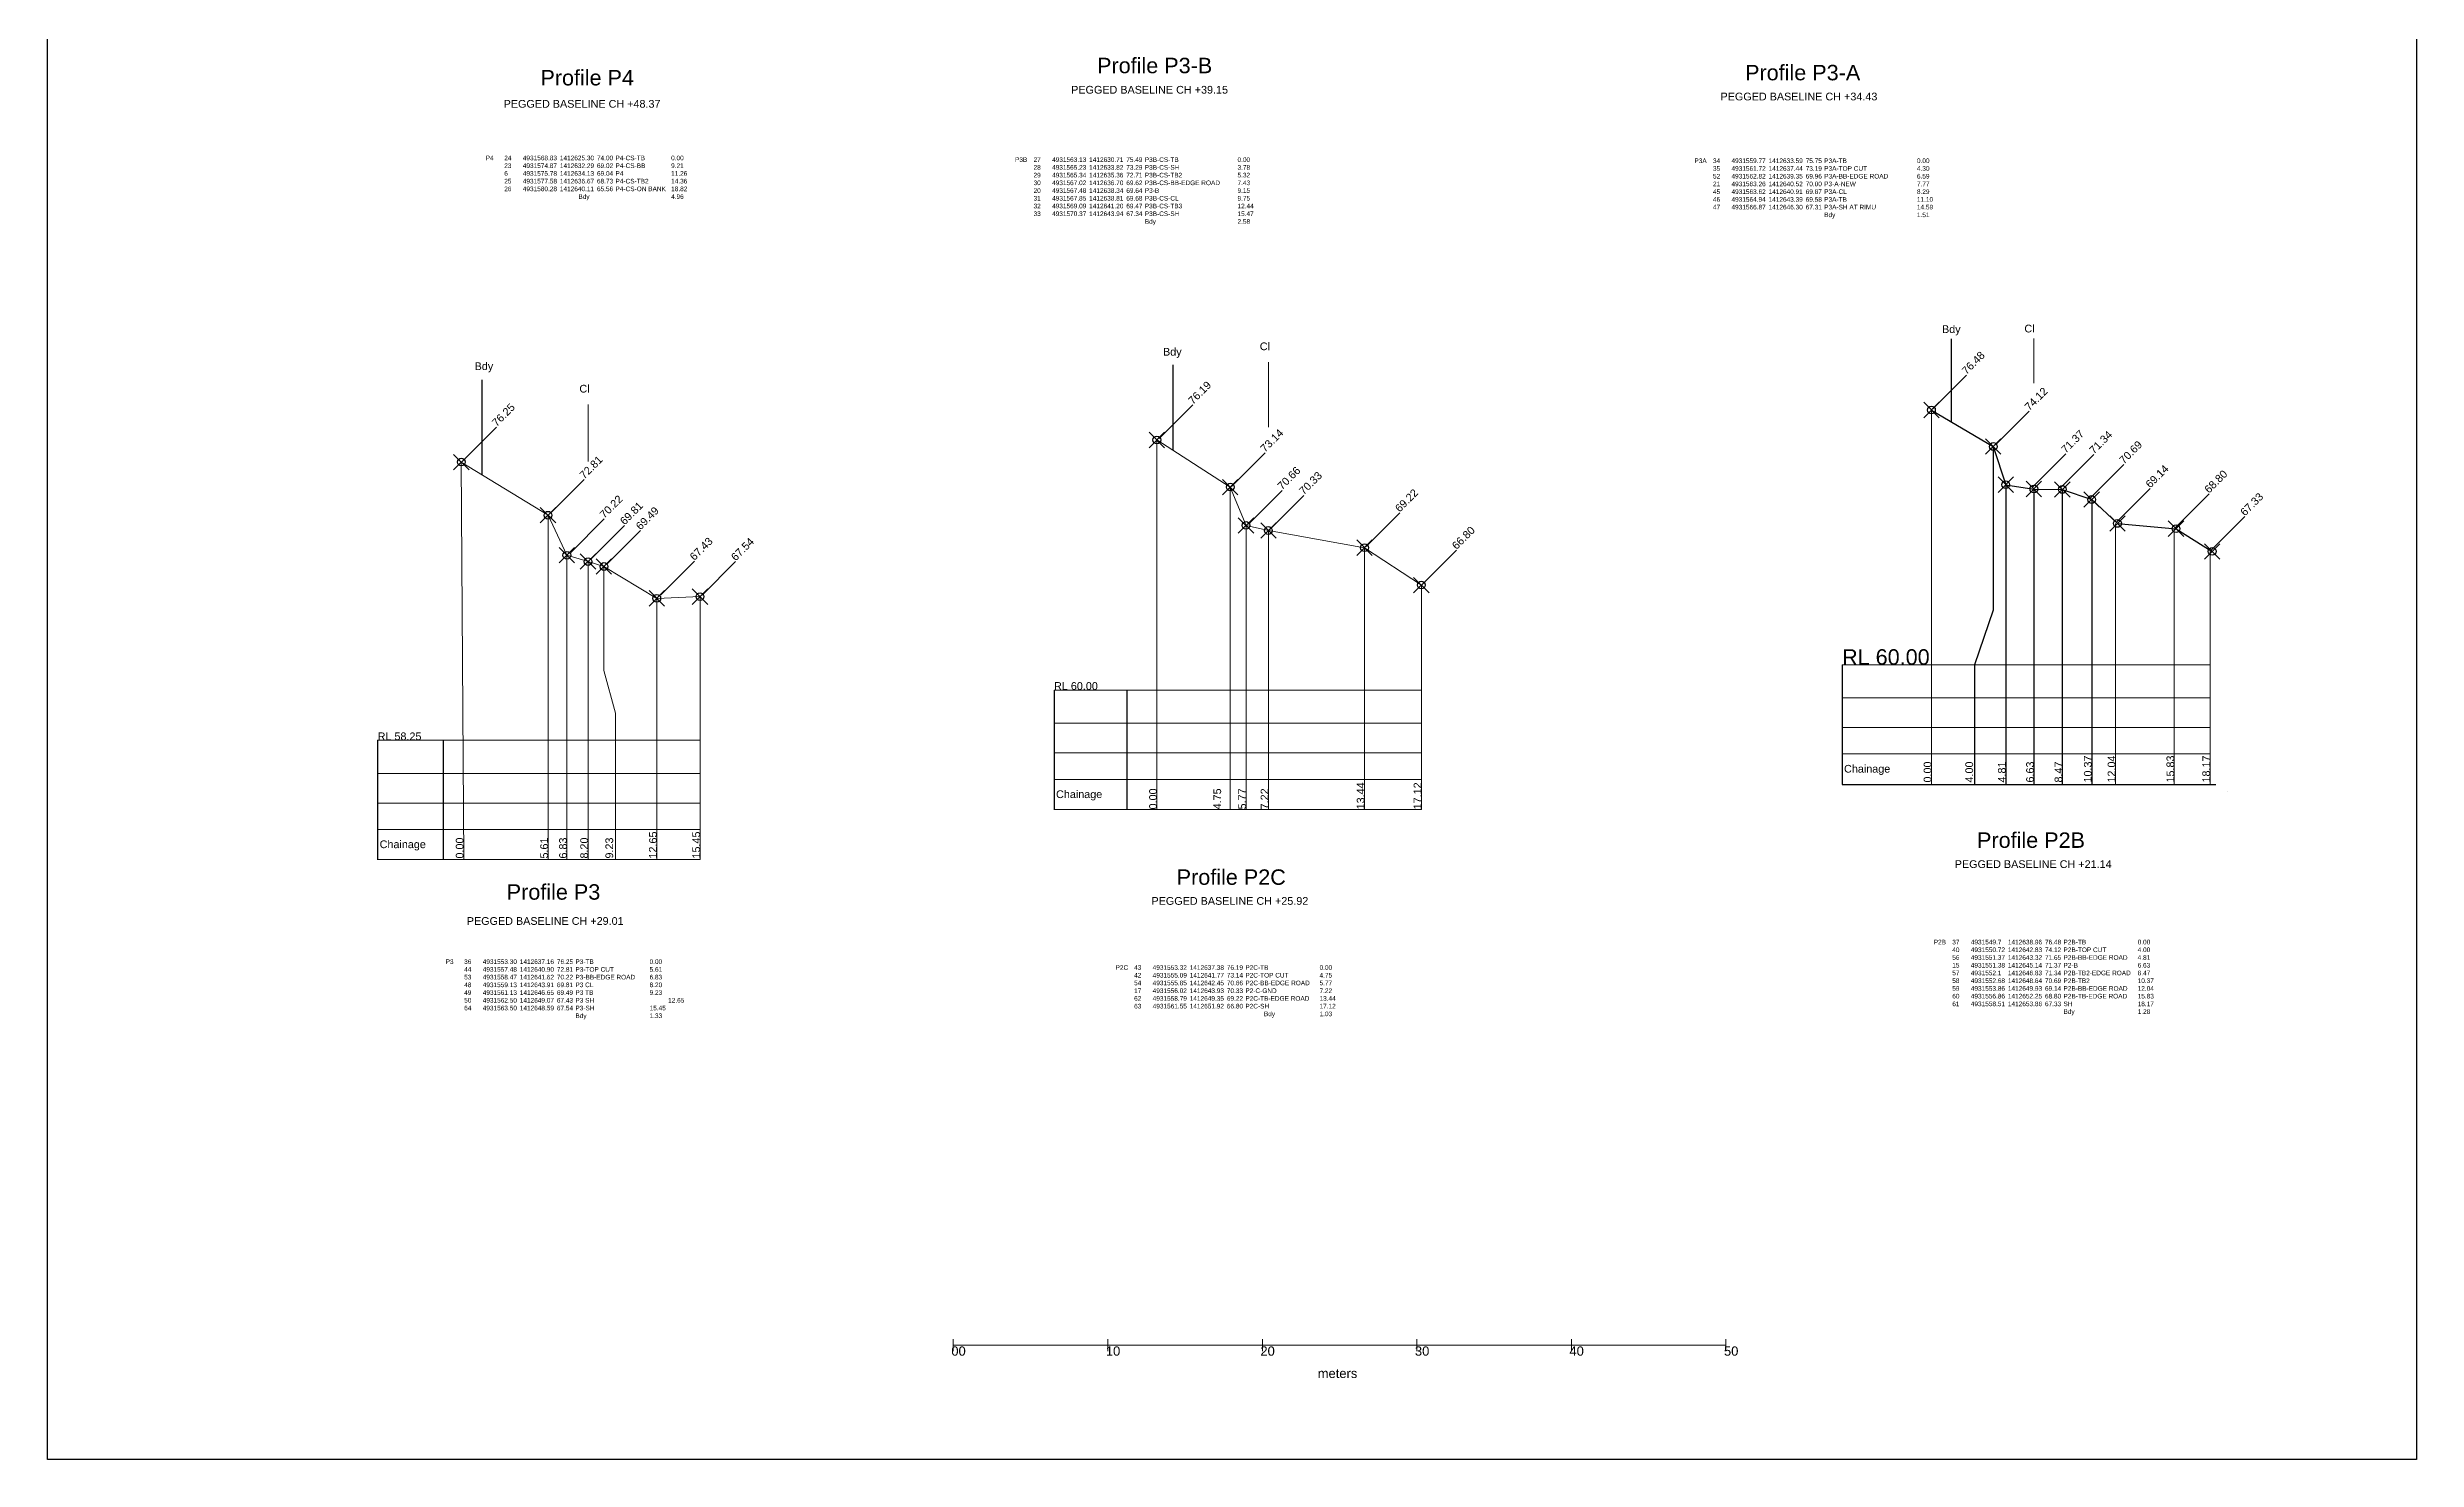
# Model space of a CAD drawing. Header units: millimetres. Extents: x -209310 to 697853, y 38321 to 580279.
# Drawn here: x -27089 to 126246, y 91723 to 183118 of the extents above; entities that cross this region are included whole.
import ezdxf

# ---------------------------------------------------------------- set-up
doc = ezdxf.new("R2010")
doc.units = ezdxf.units.MM
doc.header["$PDMODE"] = 35
doc.header["$PDSIZE"] = 500
doc.styles.get("Standard").update_dxf_attribs({"font": 'arial.ttf'})

msp = doc.modelspace()

# ---------------------------------------------------------------- linework, layer by layer
for p, q in [((96126.116, 164267.019), (96126.116, 158897.609)), ((45745.217, 162575.974), (45745.217, 157054.859)), ((1030.688, 161605.563), (1030.688, 155479.704)), ((99656.116, 154818.388), (99656.116, 135422.998)), ((101476.116, 154538.388), (101476.116, 135422.998)), ((103316.116, 154508.388), (103316.116, 135422.998)), ((105216.116, 153858.388), (105216.116, 135422.998)), ((89062.226, 143168.388), (89062.226, 135422.998)), ((38061.901, 141521.355), (38061.901, 133775.966)), ((42763.194, 141521.355), (42763.194, 133800.568)), ((-5714.744, 138281.304), (-5714.744, 130535.914)), ((-1479.505, 138281.304), (-1479.505, 130560.517)), ((89062.226, 135422.998), (113259.34, 135422.998))]:
    msp.add_line(p, q)
at = {"lineweight": 0}
for p, q in [((101476.116, 164268.405), (101476.116, 161379.669)), ((51935.217, 162740.222), (51935.217, 158536.888)), ((94931.919, 159726.641), (97110.219, 161904.941)), ((7900.688, 159997.312), (7900.688, 156309.504)), ((44866.462, 157799.197), (47044.762, 159977.498)), ((99002.27, 157397.095), (101180.571, 159575.395)), ((-193.624, 156365.931), (1984.676, 158544.231)), ((49536.227, 154698.513), (51714.527, 156876.814)), ((101362.794, 154637.081), (103541.095, 156815.381)), ((103184.51, 154587.987), (105362.811, 156766.287)), ((5471.722, 152971.705), (7650.023, 155150.006)), ((105118.385, 153942.358), (107296.686, 156120.658)), ((50641.365, 152272.149), (52819.666, 154450.45)), ((52038.8, 151947.027), (54217.1, 154125.327)), ((106827.603, 152384.11), (109005.903, 154562.411)), ((110635.209, 152046.388), (112813.51, 154224.688)), ((6777.511, 150421.096), (8955.812, 152599.397)), ((8090.989, 149996.626), (10269.289, 152174.927)), ((9119.216, 149671.641), (11297.516, 151849.941)), ((58255.491, 150824.285), (60433.792, 153002.586)), ((112956.229, 150576.826), (115134.53, 152755.126)), ((61935.287, 148405.775), (64113.587, 150584.076)), ((12605.087, 147691.736), (14783.387, 149870.036)), ((15277.793, 147668.571), (17456.093, 149846.871)), ((89062.226, 141023.904), (112879.116, 141023.904)), ((38061.901, 139376.872), (61835.217, 139376.872)), ((89062.226, 139104.416), (112879.116, 139104.416)), ((38061.901, 137457.384), (61835.217, 137457.384)), ((89062.226, 137391.182), (112879.116, 137391.182)), ((-5714.744, 136136.821), (15150.688, 136136.821)), ((-5496.327, 136136.821), (9313.362, 136136.821)), ((38061.901, 135744.15), (61835.217, 135744.15)), ((-5714.744, 134217.333), (15150.688, 134217.333)), ((-5496.327, 134217.333), (9313.362, 134217.333)), ((38061.901, 133800.568), (61835.217, 133800.568)), ((-5714.744, 132504.098), (15150.688, 132504.098)), ((-5496.327, 132504.098), (9313.362, 132504.098)), ((-5714.744, 130560.517), (15150.688, 130560.517)), ((-5496.327, 130560.517), (9313.362, 130560.517))]:
    msp.add_line(p, q, dxfattribs=at)
at = {"color": 7, "lineweight": 0}
for p, q in [((94846.116, 159648.388), (94846.116, 135422.998)), ((44715.217, 157711.355), (44715.217, 133800.568)), ((-299.312, 156281.305), (-128.643, 130560.517)), ((49465.217, 154661.355), (49465.217, 133800.568)), ((5310.688, 152841.305), (5310.688, 130560.517)), ((50485.217, 152181.355), (50485.217, 133800.568)), ((50485.217, 152181.355), (51935.217, 151851.355)), ((51935.217, 151851.355), (51935.217, 133800.568)), ((106750.116, 152308.388), (106750.116, 135422.998)), ((110559.116, 151968.388), (110559.116, 135422.998)), ((58155.217, 150741.355), (58155.217, 133800.568)), ((112879.116, 150498.388), (112879.116, 135422.998)), ((6530.688, 150251.305), (6530.688, 130560.517)), ((7900.688, 149841.305), (7900.688, 130560.517)), ((12350.688, 147461.305), (12350.688, 130560.517)), ((15150.688, 147571.305), (15150.688, 130560.517)), ((61835.217, 148321.355), (61835.217, 133800.568)), ((112879.116, 143168.388), (89062.226, 143168.388)), ((103871.916, 143168.388), (89062.226, 143168.388)), ((38061.901, 141521.355), (61835.217, 141521.355)), ((52871.591, 141521.355), (38061.901, 141521.355)), ((-5714.744, 138281.304), (15150.688, 138281.304)), ((-5714.744, 138281.304), (15150.688, 138281.304)), ((9094.946, 138281.304), (-5714.744, 138281.304)), ((9313.362, 138281.304), (-5496.327, 138281.304)), ((113983.666, 134975.545), (113983.666, 134975.545)), ((31540.992, 99513.993), (31540.992, 98738.953)), ((31540.992, 99126.473), (81545.919, 99126.473)), ((31540.992, 99126.473), (31540.992, 99126.473)), ((41541.977, 99513.993), (41541.977, 98738.953)), ((41660.458, 99126.473), (41660.458, 99126.473)), ((51542.963, 99513.993), (51542.963, 98738.953)), ((61543.948, 99513.993), (61543.948, 98738.953)), ((61662.43, 99126.473), (61662.43, 99126.473)), ((61662.43, 99126.473), (61662.43, 99126.473)), ((61662.43, 99126.473), (61662.43, 99126.473)), ((71544.934, 99513.993), (71544.934, 98738.953)), ((81545.919, 99513.993), (81545.919, 98738.953))]:
    msp.add_line(p, q, dxfattribs=at)
at = {"color": 1, "lineweight": 0}
for p, q in [((44715.217, 157711.355), (49465.217, 154661.355)), ((49465.217, 154661.355), (50485.217, 152181.355)), ((51935.217, 151851.355), (58155.217, 150741.355)), ((58155.217, 150741.355), (61835.217, 148321.355))]:
    msp.add_line(p, q, dxfattribs=at)
msp.add_lwpolyline([(-27089.055, 226870.663), (126246.338, 226870.663), (126246.338, 91723.403), (-27089.055, 91723.403)], close=True)
at = {"color": 1}
msp.add_lwpolyline([(94846.116, 159648.388), (98846.116, 157288.388), (99656.116, 154818.388), (101476.116, 154538.388), (103316.116, 154508.388), (105216.116, 153858.388), (106886.116, 152308.388), (110676.116, 151968.388), (113016.116, 150498.388)], dxfattribs=at)
msp.add_lwpolyline([(98846.116, 157288.388), (98846.116, 146689.318), (97626.956, 143168.388), (97626.956, 135422.998)])
at = {"color": 1, "lineweight": 0}
msp.add_lwpolyline([(-299.312, 156281.305), (5310.688, 152841.305), (6530.688, 150251.305), (7900.688, 149841.305), (8930.688, 149521.305), (12350.688, 147461.305), (15150.688, 147571.305)], dxfattribs=at)
at = {"lineweight": 0}
msp.add_lwpolyline([(8930.688, 149521.305), (8930.688, 142784.908), (9676.291, 140031.305), (9676.291, 130560.517)], dxfattribs=at)
at = {"color": 7}
for p in [(94846.116, 159648.388), (94846.116, 159648.388), (44715.217, 157711.355), (-299.312, 156281.305), (98846.116, 157288.388), (98846.116, 157288.388), (49465.217, 154661.355), (99656.116, 154818.388), (101476.116, 154538.388), (103316.116, 154508.388), (5310.688, 152841.305), (105216.116, 153858.388), (50485.217, 152181.355), (51935.217, 151851.355), (106886.116, 152308.388), (110676.116, 151968.388), (6530.688, 150251.305), (7900.688, 149841.305), (58155.217, 150741.355), (113016.116, 150498.388), (8930.688, 149521.305), (61835.217, 148321.355), (12350.688, 147461.305), (15150.688, 147571.305)]:
    msp.add_point(p, dxfattribs=at)

# ---------------------------------------------------------------- texts
at = {"lineweight": 0}
for s, p in [('Bdy', (95531.112, 164633.228)), ('Cl', (100862.299, 164671.484)), ('Bdy', (562.278, 162236.396)), ('Bdy', (45115.254, 163170.749)), ('Cl', (51376.833, 163522.708)), ('Cl', (7342.304, 160779.797)), ('Chainage', (89191.699, 136183.607)), ('Chainage', (38191.373, 134536.575)), ('Chainage', (-5585.271, 131296.524))]:
    msp.add_text(s, height=500, dxfattribs=at).set_placement(p)
for s, rotation, p in [('76.48', 45, (97110.219, 161904.941)), ('76.19', 45, (47044.762, 159977.498)), ('74.12', 45, (101180.571, 159575.395)), ('76.25', 45, (1984.676, 158544.231)), ('73.14', 45, (51714.527, 156876.814)), ('71.37', 45, (103541.095, 156815.381)), ('71.34', 45, (105362.811, 156766.287)), ('72.81', 45, (7650.023, 155150.006)), ('70.69', 45, (107296.686, 156120.658)), ('70.66', 45, (52819.666, 154450.45)), ('70.33', 45, (54217.1, 154125.327)), ('69.14', 45, (109005.903, 154562.411)), ('68.80', 45, (112813.51, 154224.688)), ('70.22', 45, (8955.812, 152599.397)), ('69.81', 45, (10269.289, 152174.927)), ('69.49', 45, (11297.516, 151849.941)), ('69.22', 45, (60433.792, 153002.586)), ('67.33', 45, (115134.53, 152755.126)), ('66.80', 45, (64113.587, 150584.076)), ('67.43', 45, (14783.387, 149870.036)), ('67.54', 45, (17456.093, 149846.871)), ('0.00', 90, (94846.116, 135542.057)), ('4.00', 90, (97542.697, 135542.057)), ('4.81', 90, (99656.116, 135542.057)), ('6.63', 90, (101476.116, 135542.057)), ('8.47', 90, (103316.116, 135542.057)), ('10.37', 90, (105216.116, 135542.057)), ('12.04', 90, (106750.116, 135542.057)), ('15.83', 90, (110559.116, 135542.057)), ('18.17', 90, (112879.116, 135542.057)), ('0.00', 90, (44715.217, 133801.702)), ('4.75', 90, (48875.257, 133801.702)), ('5.77', 90, (50485.217, 133801.702)), ('7.22', 90, (51935.217, 133801.702)), ('13.44', 90, (58155.217, 133801.702)), ('17.12', 90, (61835.217, 133801.702)), ('0.00', 90, (-158.342, 130622.917)), ('5.61', 90, (5310.688, 130622.917)), ('6.83', 90, (6530.688, 130622.917)), ('8.20', 90, (7900.688, 130622.917)), ('9.23', 90, (9527.451, 130622.917)), ('12.65', 90, (12350.688, 130622.917)), ('15.45', 90, (15150.688, 130622.917))]:
    msp.add_text(s, height=500, rotation=rotation).set_placement(p)
for s, height, p in [('RL 60.00', 1000, (89062.226, 143168.388)), ('RL 60.00', 500, (38061.901, 141538.409)), ('RL 58.25', 500, (-5714.744, 138281.304)), ('00', 600, (31414.078, 98448.555)), ('10', 600, (41415.064, 98448.555)), ('20', 600, (51416.049, 98448.555)), ('30', 600, (61417.035, 98448.555)), ('40', 600, (71418.021, 98448.555)), ('50', 600, (81419.006, 98448.555))]:
    msp.add_text(s, height=height).set_placement(p)
at = {"attachment_point": 1}
for s, insert, char_height, width in [('Profile P3-B', (40846.69, 182446.235), 1000, 8744.60138), ('Profile P4', (4818.945, 181656.859), 1000, 8744.60138), ('Profile P3-A', (82785.461, 181987.475), 1000, 8744.60138), ('^IP4^I24^I4931568.83 ^I1412625.30 ^I74.00 ^IP4-CS-TB^I^I0.00 \\P^I^I23^I4931574.87 ^I1412632.29 ^I69.02 ^IP4-CS-BB^I^I9.21 \\P^I^I6^I4931575.78 ^I1412634.13 ^I69.04 ^IP4^I^I^I11.26 \\P^I^I25^I4931577.58 ^I1412636.67 ^I68.73 ^IP4-CS-TB2^I^I14.36 \\P^I^I26^I4931580.28 ^I1412640.11 ^I65.56 ^IP4-CS-ON BANK^I18.82 \\P^I^I^I^I^I^IBdy^I^I^I^I^I4.96', (79.318, 176112.145), 300, 23175.15581), ('P3B^I27^I4931563.13 ^I1412630.71 ^I75.49 ^IP3B-CS-TB^I^I^I^I0.00 \\P^I28^I4931565.23 ^I1412633.82 ^I73.29 ^IP3B-CS-SH^I^I^I^I3.78 \\P^I29^I4931565.34 ^I1412635.36 ^I72.71 ^IP3B-CS-TB2 ^I^I^I5.32 \\P^I30^I4931567.02 ^I1412636.70 ^I69.62 ^IP3B-CS-BB-EDGE ROAD^I7.43 \\P^I20^I4931567.48 ^I1412638.34 ^I69.64 ^IP3-B^I           ^I^I^I9.15 \\P^I31^I4931567.85 ^I1412638.81 ^I69.68 ^IP3B-CS-CL^I^I^I^I9.75 \\P^I32^I4931569.09 ^I1412641.20 ^I69.47 ^IP3B-CS-TB3 ^I^I^I12.44 \\P^I33^I4931570.37 ^I1412643.94 ^I67.34 ^IP3B-CS-SH^I^I^I^I15.47 \\P^I^I^I^I^I^I^IBdy^I^I^I^I^I2.58', (35535.884, 176003.217), 300, 21490.84299), ('P3A^I34^I4931559.77 ^I1412633.59 ^I75.75 ^IP3A-TB^I^I^I^I0.00 \\P^I35^I4931561.72^I1412637.44^I73.19 ^IP3A-TOP CUT^I^I^I4.30 \\P^I52^I4931562.82 ^I1412639.35 ^I69.96 ^IP3A-BB-EDGE ROAD^I^I6.59\\P^I21^I4931563.26 ^I1412640.52 ^I70.00 ^IP3-A-NEW^I^I^I^I7.77 \\P^I45^I4931563.62 ^I1412640.91 ^I69.87 ^IP3A-CL^I^I^I^I8.29 \\P^I46^I4931564.94 ^I1412643.39 ^I69.58 ^IP3A-TB^I^I^I^I11.10 \\P^I47^I4931566.87 ^I1412646.30 ^I67.31 ^IP3A-SH AT RIMU^I^I^I14.59\\P^I^I^I^I^I^I^IBdy^I^I^I^I^I1.51', (79506.588, 175931.849), 300, 18534.75434), ('Profile P2B', (97796.876, 132315.279), 1000, 8744.60138), ('Profile P3', (2638.475, 128960.05), 1000, 8744.60138), ('Profile P2C', (45998.022, 129921.913), 1000, 8744.60138), ('meters', (55126.84, 97605.606), 600, 2990.852)]:
    msp.add_mtext(s, dxfattribs=dict(at, insert=insert, char_height=char_height, width=width))
at = {"lineweight": 0, "char_height": 500, "width": 13494.94798, "attachment_point": 1}
for s, insert in [('PEGGED BASELINE CH +48.37', (2439.047, 179714.382)), ('PEGGED BASELINE CH +39.15', (39169.465, 180626.288)), ('PEGGED BASELINE CH +34.43', (81194.598, 180188.244)), ('PEGGED BASELINE CH +21.14', (96355.577, 130510.979)), ('PEGGED BASELINE CH +25.92', (44366.583, 128129.443)), ('PEGGED BASELINE CH +29.01', (54.548, 126831.333))]:
    msp.add_mtext(s, dxfattribs=dict(at, insert=insert))
at = {"color": 1, "char_height": 300, "attachment_point": 1}
for s, insert, width in [('{\\C256;P2B^I37^I4931549.7^I1412638.96^I76.48 ^IP2B-TB^I^I^I0.00\\P^I40^I4931550.72^I1412642.83^I74.12 ^IP2B-TOP CUT^I^I4.00\\P^I56^I4931551.37^I1412643.32^I71.65 ^IP2B-BB-EDGE ROAD^I4.81\\P^I15^I4931551.38^I1412645.14^I71.37 ^IP2-B^I^I^I^I6.63\\P^I57^I4931552.1^I1412646.83^I71.34 ^IP2B-TB2-EDGE ROAD^I8.47\\P^I58^I4931552.68^I1412648.64^I70.69 ^IP2B-TB2^I^I^I10.37\\P^I59^I4931553.86^I1412649.93^I69.14 ^IP2B-BB-EDGE ROAD^I12.04\\P^I60^I4931556.86^I1412652.25^I68.80 ^IP2B-TB-EDGE ROAD^I15.83\\P^I61^I4931558.51^I1412653.86^I67.33 ^ISH^I^I^I^I18.17\\P^I^I^I^I^I^I^IBdy^I^I^I^I1.28}', (94993.625, 125367.911), 20740.7115), ('{\\C256;P3^I36^I4931553.30 ^I1412637.16 ^I76.25 ^IP3-TB^I^I^I^I0.00 \\P^I44^I4931557.48 ^I1412640.90 ^I72.81 ^IP3-TOP CUT^I^I5.61 \\P^I53^I4931558.47 ^I1412641.62 ^I70.22 ^IP3-BB-EDGE ROAD^I6.83\\P^I48^I4931559.13 ^I1412643.91 ^I69.81 ^IP3 CL^I^I^I^I8.20 \\P^I49^I4931561.13 ^I1412646.65 ^I69.49 ^IP3 TB^I^I^I^I9.23 \\P^I50^I4931562.50 ^I1412649.07 ^I67.43 ^IP3 SH^I^I^I^I12.65 \\P^I64^I4931563.50 ^I1412648.59 ^I67.54 ^IP3-SH^I^I^I15.45 \\P^I^I^I^I^I^I^IBdy^I^I^I^I1.33}', (-1314.671, 124099.209), 16249.39049), ('{\\C256;P2C^I43^I4931553.32^I1412637.38^I76.19 ^IP2C-TB^I^I^I0.00\\P^I42^I4931555.09^I1412641.77^I73.14 ^IP2C-TOP CUT^I^I4.75\\P^I54^I4931555.85^I1412642.45^I70.66 ^IP2C-BB-EDGE ROAD^I5.77 \\P^I17^I4931556.02^I1412643.93^I70.33 ^IP2-C-GND^I^I^I7.22 \\P^I62^I4931558.79^I1412649.35^I69.22 ^IP2C-TB-EDGE ROAD^I13.44\\P^I63^I4931561.55^I1412651.92^I66.80 ^IP2C-SH^I^I^I17.12\\P^I^I^I^I^I^I^I^IBdy^I^I^I1.03}', (42044.877, 123720.879), 14373.20366)]:
    msp.add_mtext(s, dxfattribs=dict(at, insert=insert, width=width))

doc.saveas('drawing.dxf')
